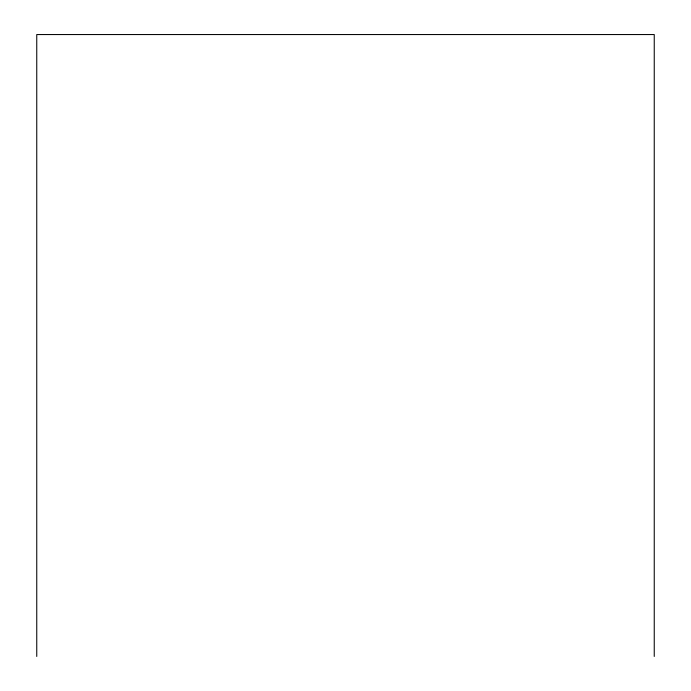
<?xml version="1.0" encoding="UTF-8"?>
<svg xmlns="http://www.w3.org/2000/svg" width="691" height="691" viewBox="0 0 691 691"><rect width="100%" height="100%" fill="white"/><g stroke="black" fill="none" stroke-linecap="round" stroke-linejoin="round"><path stroke-width="1.04" d="M654.247 656.45L654.247 34.55L36.753 34.55L36.753 656.45"/></g></svg>
